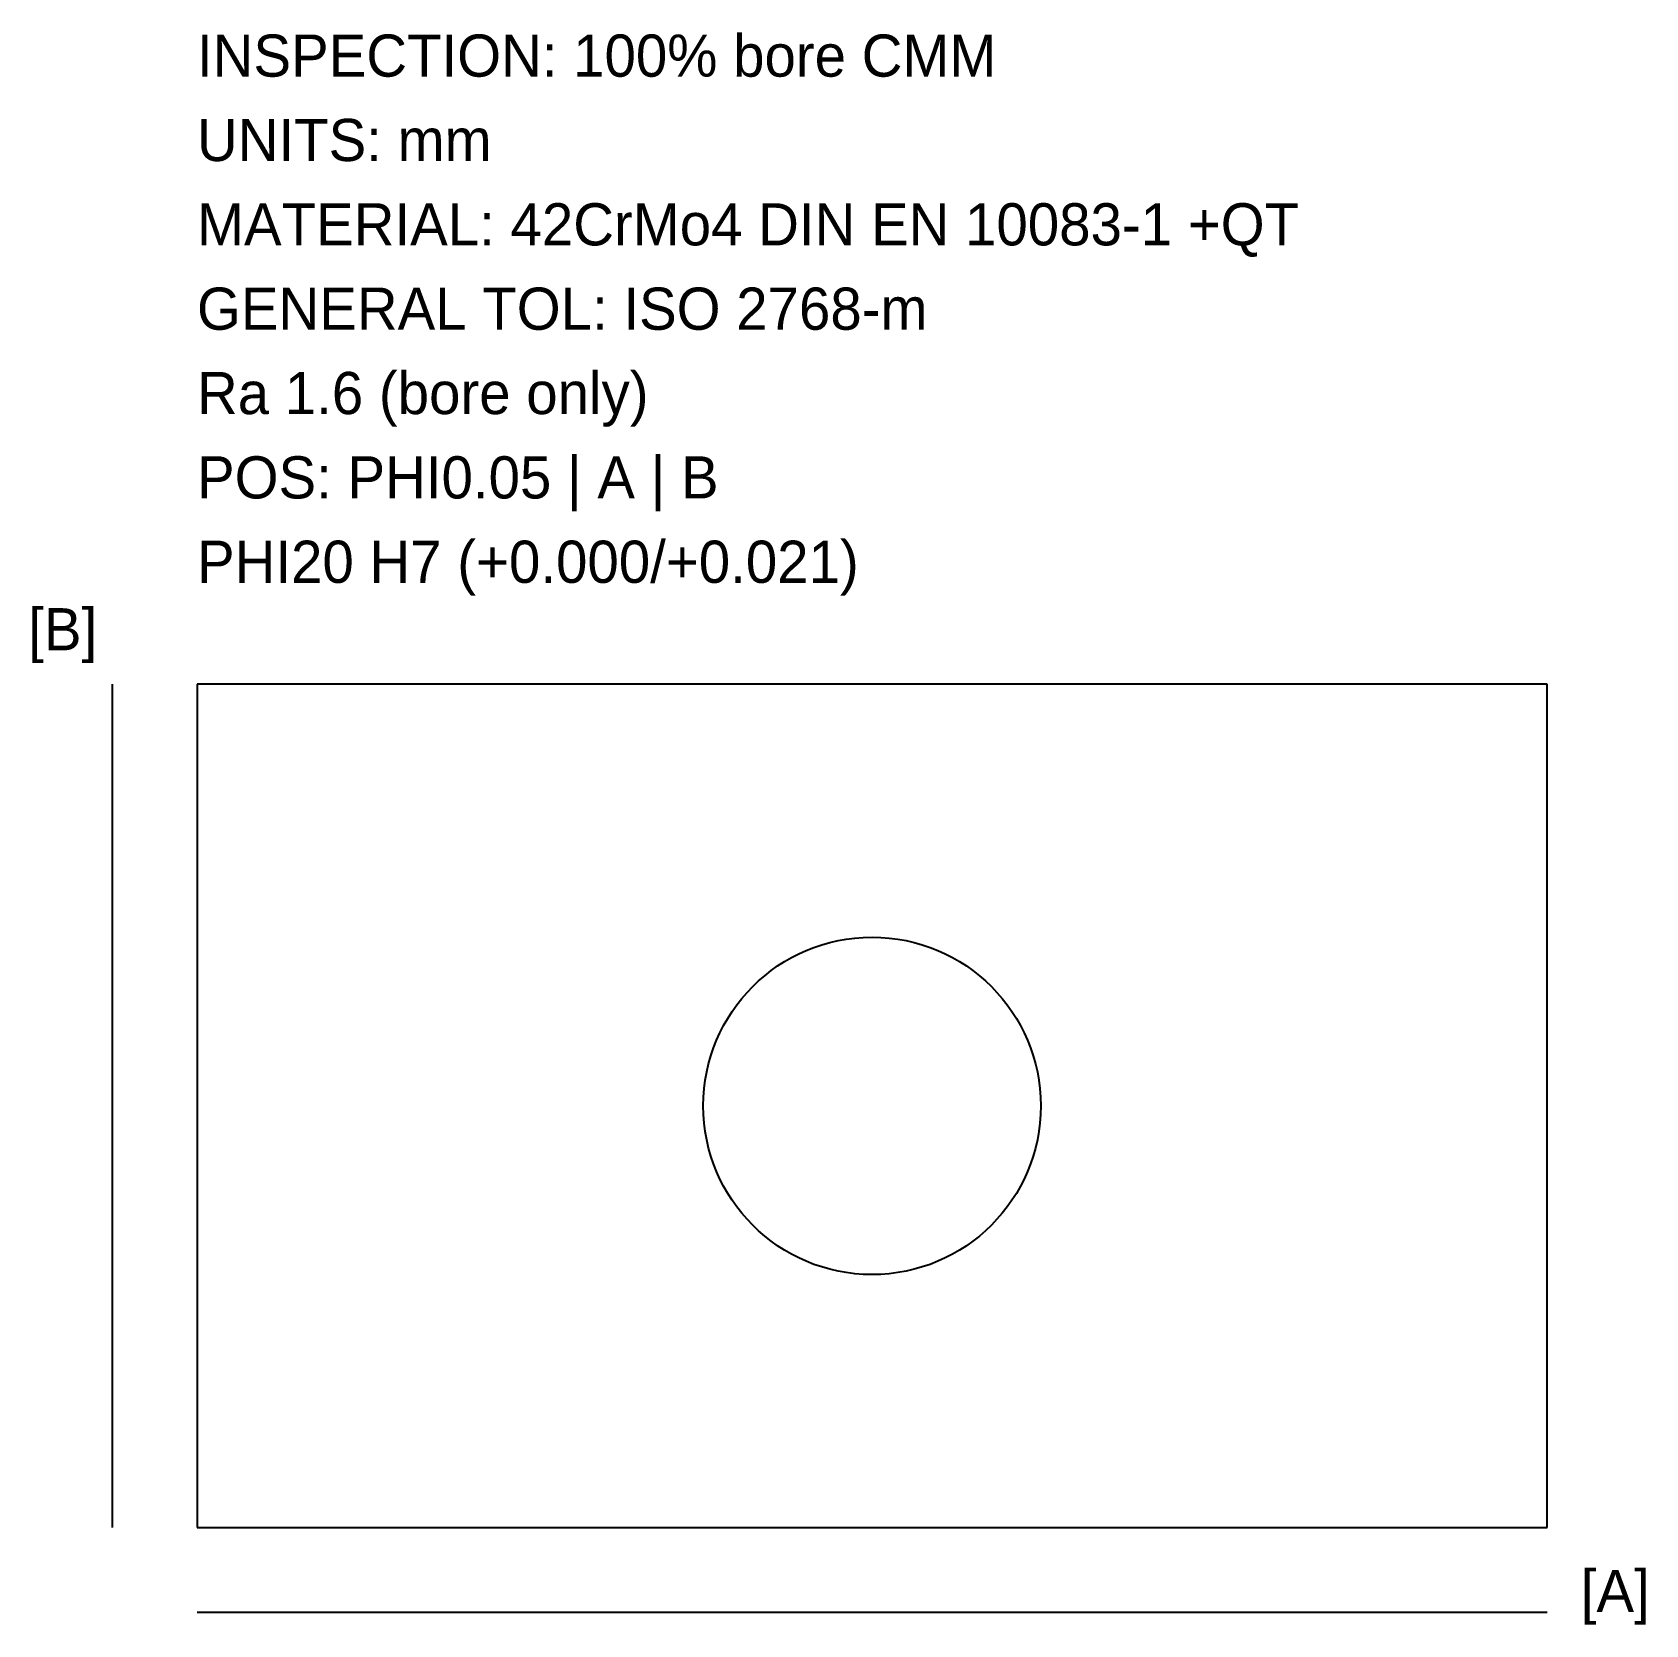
# Model space of a CAD drawing. Header units: millimetres. Extents: x -9.8 to 85.8, y -5.8 to 88.6.
import ezdxf

# ---------------------------------------------------------------- set-up
doc = ezdxf.new("R2010")
doc.units = ezdxf.units.MM

msp = doc.modelspace()

# ---------------------------------------------------------------- linework, layer by layer
at = {"layer": 'DATUM_A'}
msp.add_line((0, -5), (80, -5), dxfattribs=at)
at = {"layer": 'DATUM_B'}
msp.add_line((-5, 0), (-5, 50), dxfattribs=at)
at = {"layer": 'OUTLINE'}
for p, q in [((80, 50), (0, 50)), ((0, 50), (0, 0)), ((80, 0), (80, 50)), ((0, 0), (80, 0))]:
    msp.add_line(p, q, dxfattribs=at)
at = {"layer": 'PRECISION_BORE'}
msp.add_circle((40, 25), 10, dxfattribs=at)

# ---------------------------------------------------------------- texts
at = {"layer": 'DATUM_ANNOTATION'}
for s, p in [('[B]', (-10, 52)), ('[A]', (82, -5))]:
    msp.add_text(s, height=2.5, dxfattribs=at).set_placement(p)
at = {"layer": 'DIMENSION'}
msp.add_text('PHI20 H7 (+0.000/+0.021)', height=2.5, dxfattribs=at).set_placement((0, 56))
at = {"layer": 'GDT_FRAME'}
msp.add_text('POS: PHI0.05 | A | B', height=2.5, dxfattribs=at).set_placement((0, 61))
at = {"layer": 'GENERAL_TOL'}
msp.add_text('GENERAL TOL: ISO 2768-m', height=2.5, dxfattribs=at).set_placement((0, 71))
at = {"layer": 'INSPECTION'}
msp.add_text('INSPECTION: 100% bore CMM', height=2.5, dxfattribs=at).set_placement((0, 86))
at = {"layer": 'SURFACE_FINISH'}
msp.add_text('Ra 1.6 (bore only)', height=2.5, dxfattribs=at).set_placement((0, 66))
at = {"layer": 'TITLE_BLOCK'}
for s, p in [('UNITS: mm', (0, 81)), ('MATERIAL: 42CrMo4 DIN EN 10083-1 +QT', (0, 76))]:
    msp.add_text(s, height=2.5, dxfattribs=at).set_placement(p)

doc.saveas('drawing.dxf')
